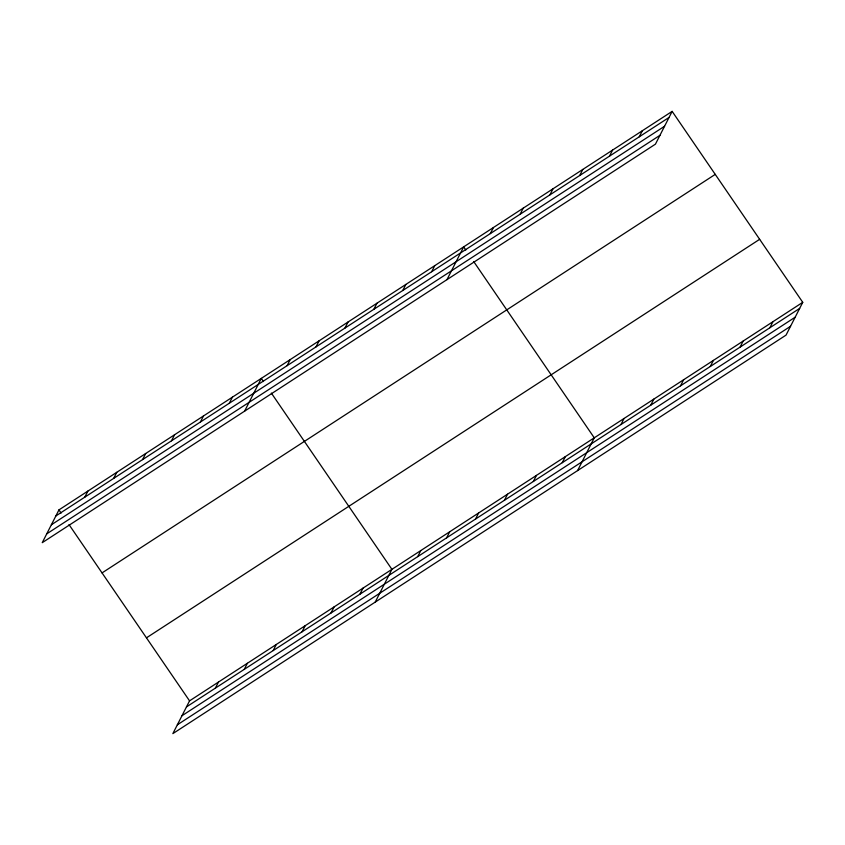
<?xml version="1.0" encoding="UTF-8"?>
<svg xmlns="http://www.w3.org/2000/svg" width="845" height="845" viewBox="0 0 845 845"><rect width="100%" height="100%" fill="white"/><g stroke="black" fill="none" stroke-linecap="round" stroke-linejoin="round"><path stroke-width="1.27" d="M672.145 111.371L58.949 509.894L42.25 542.67L655.445 144.146L672.145 111.371L802.75 302.33L786.051 335.106L172.855 733.629L189.555 700.854L802.75 302.33M84.764 497.177L87.859 491.114M113.674 478.386L116.758 472.323M142.583 459.606L145.667 453.533M171.482 440.815L174.577 434.752M200.392 422.025L203.487 415.962M229.301 403.245L232.396 397.171M244.606 411.156L261.306 378.38L263.46 381.539M287.12 365.663L290.205 359.6M316.03 346.883L319.114 340.81M344.929 328.092L348.024 322.019M373.839 309.302L376.933 303.239M402.748 290.511L405.843 284.448M215.369 688.136L218.464 682.073M431.658 271.731L434.752 265.657M244.279 669.346L247.363 663.283M446.963 279.642L463.662 246.877L465.817 250.025M273.188 650.565L276.273 644.492M490.353 233.579L493.438 227.516M302.087 631.775L305.182 625.712M520.129 214.229L523.224 208.155M330.997 612.984L334.092 606.921M549.915 194.868L553.01 188.805M359.907 594.204L363.001 588.131M579.702 175.517L582.796 169.444M375.212 602.115L391.911 569.34L271.361 393.094M609.488 156.156L612.572 150.093M417.726 556.623L420.81 550.56M639.274 136.795L642.358 130.732M446.635 537.832L449.72 531.769M475.534 519.052L478.629 512.978M504.444 500.261L507.539 494.198M533.353 481.47L536.448 475.408M562.263 462.69L565.358 456.617M577.568 470.602L594.267 437.837L473.718 261.58M620.959 424.539L624.043 418.476M650.735 405.188L653.829 399.115M680.521 385.827L683.616 379.764M710.307 366.476L713.402 360.403M740.093 347.115L743.178 341.042M769.879 327.754L772.964 321.691M55.854 515.968L669.05 117.444M51.365 524.777L664.561 126.254M46.739 533.86L659.934 135.327M102.044 572.91L715.24 174.387M146.449 637.838L759.655 239.315M186.46 706.927L799.655 308.404M181.971 715.736L795.166 317.213M177.344 724.809L790.54 326.286M58.949 509.894L61.104 513.052M69.005 524.597L189.555 700.854"/></g></svg>
